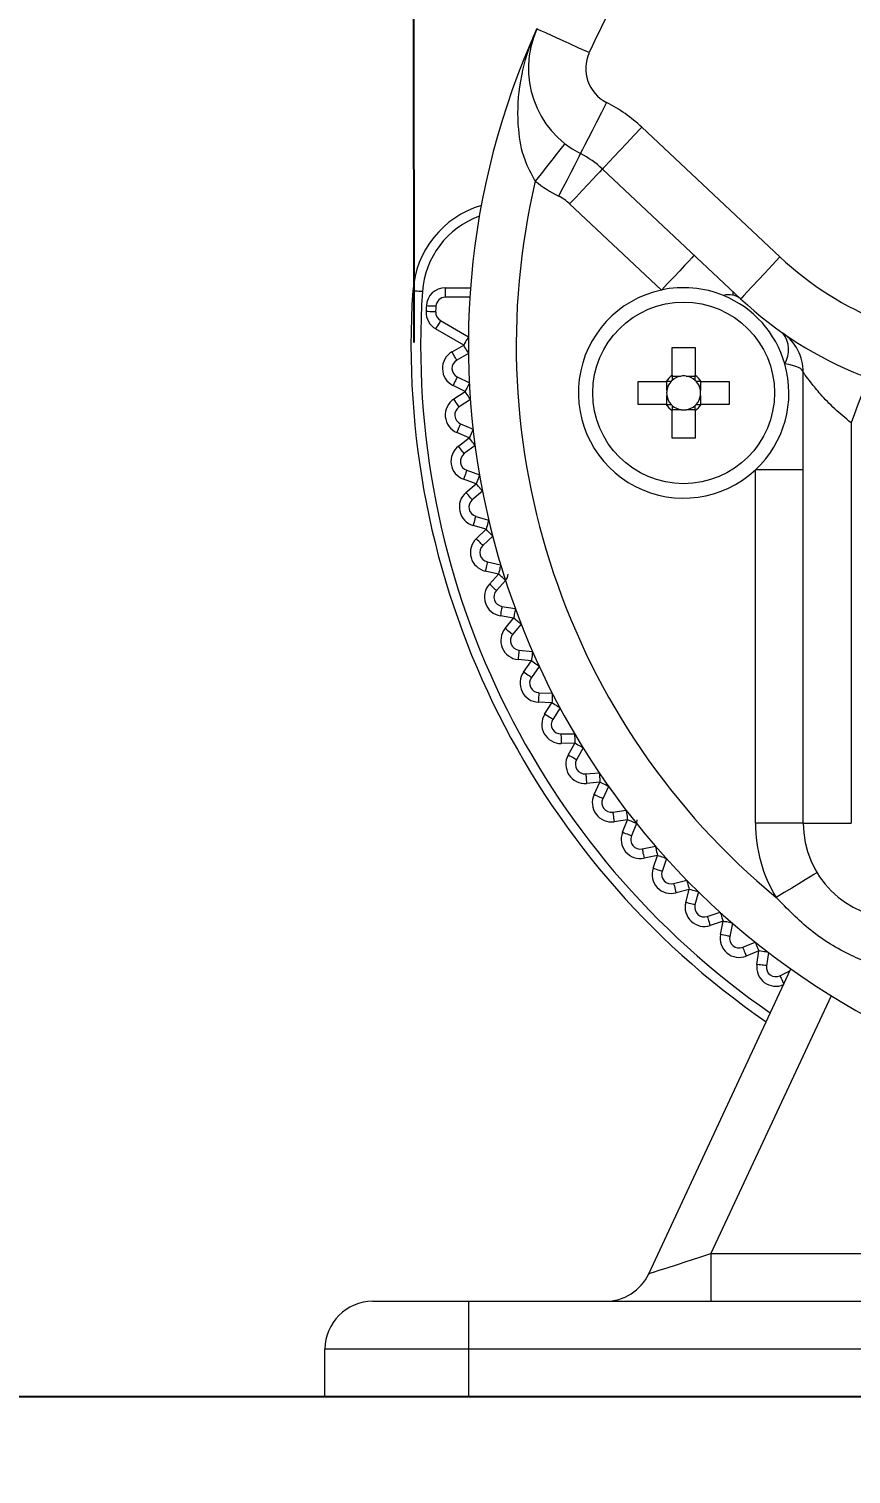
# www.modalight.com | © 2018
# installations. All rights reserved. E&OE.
# Model space of a CAD drawing. Header units: inches. Extents: x -5.1 to 56, y 0.9 to 13.9.
# Drawn here: x -0.472 to 0.195, y 8.065 to 9.237 of the extents above; entities that cross this region are included whole.
import ezdxf

# ---------------------------------------------------------------- set-up
doc = ezdxf.new("R2010")
doc.units = ezdxf.units.IN
doc.header["$MEASUREMENT"] = 0
doc.layers.add('DIMENSIONS', color=6, linetype='Continuous')
doc.styles.get("Standard").update_dxf_attribs({"font": 'Arial.ttf'})
doc.dimstyles.new('Big 1IN', dxfattribs={"dimtxt": 1, "dimasz": 1, "dimexe": 0.18, "dimexo": 0.0625, "dimgap": 0.09, "dimtad": 0, "dimtih": 1, "dimtoh": 1, "dimzin": 0, "dimdsep": 46, "dimlunit": 3, "dimtxsty": 'Standard', "dimcen": 0.5, "dimadec": 0, "dimazin": 0, "dimtfac": 1, "dimtofl": 0, "dimtmove": 0, "dimatfit": 3, "dimfxl": 1, "dimtolj": 1, "dimtzin": 0, "dimarcsym": 0})

# ---------------------------------------------------------------- blocks, each defined once
blk = doc.blocks.new('*D13')
at = {"layer": 'Defpoints', "color": 0, "transparency": 16777216}
for p in [(-0.1629, 12.3502), (-0.159, 8.9205), (1.1713, 8.922)]:
    blk.add_point(p, dxfattribs=at)
at = {"layer": 'DIMENSIONS', "color": 0, "lineweight": -2, "transparency": 16777216}
for p, q in [((-0.159, 8.983), (-0.1631, 12.5302)), ((1.1712, 8.9845), (1.1671, 12.5318)), ((2.1673, 12.3529), (3.1673, 12.3541)), ((-1.1629, 12.3491), (-2.1629, 12.3479))]:
    blk.add_line(p, q, dxfattribs=at)
at = {"layer": 'DIMENSIONS', "color": 0, "transparency": 16777216}
for points in [[(-1.1631, 12.5158), (-1.1627, 12.1824), (-0.1629, 12.3502)], [(2.1671, 12.5196), (2.1675, 12.1863), (1.1673, 12.3518)]]:
    blk.add_solid(points, dxfattribs=at)
at = {"layer": 'DIMENSIONS', "color": 0, "transparency": 16777216, "insert": (0.5574, 13.2206), "char_height": 1, "attachment_point": 5}
blk.add_mtext('\\A1;1.33"', dxfattribs=at)
blk = doc.blocks.new('*D14')
at = {"layer": 'Defpoints', "color": 0, "transparency": 16777216}
for p in [(-3.4112, 9.4594), (0.5058, 9.4594), (0.5058, 8.1273)]:
    blk.add_point(p, dxfattribs=at)
at = {"layer": 'DIMENSIONS', "color": 0, "lineweight": -2, "transparency": 16777216}
for p, q in [((-3.4112, 10.4594), (-3.4112, 11.4594)), ((0.4433, 9.4594), (-3.5912, 9.4594)), ((0.4433, 8.1273), (-3.5912, 8.1273)), ((-3.4112, 7.1273), (-3.4112, 6.1273))]:
    blk.add_line(p, q, dxfattribs=at)
at = {"layer": 'DIMENSIONS', "color": 0, "transparency": 16777216}
for points in [[(-3.5779, 10.4594), (-3.2445, 10.4594), (-3.4112, 9.4594)], [(-3.5779, 7.1273), (-3.2445, 7.1273), (-3.4112, 8.1273)]]:
    blk.add_solid(points, dxfattribs=at)
at = {"layer": 'DIMENSIONS', "color": 0, "transparency": 16777216, "insert": (-3.4112, 8.7934), "char_height": 1, "attachment_point": 5}
blk.add_mtext('\\A1;1.33"', dxfattribs=at)

msp = doc.modelspace()

# ---------------------------------------------------------------- linework, layer by layer
at = {"color": 7, "linetype": 'Continuous', "lineweight": 15}
for p, q in [((0.0256, 9.1577), (0.1377, 9.0524)), ((0.1058, 9.0185), (-0.0063, 9.1238)), ((0.0416, 9.0256), (-0.0329, 9.0955)), ((-0.1336, 9.0197), (-0.1336, 9.0275)), ((-0.1138, 9.0197), (-0.1336, 9.0197)), ((0.0996, 9.0244), (0.0996, 9.0211)), ((-0.1377, 9.0008), (-0.115, 8.9876)), ((-0.1188, 8.9809), (-0.1416, 8.994)), ((-0.1283, 8.9754), (-0.1188, 8.9809)), ((-0.115, 8.9742), (-0.1245, 8.9687)), ((0.0503, 8.979), (0.0689, 8.979)), ((0.0503, 8.9564), (0.0503, 8.979)), ((0.0689, 8.979), (0.0689, 8.9564)), ((-0.1241, 8.9551), (-0.1142, 8.9502)), ((0.0228, 8.9328), (0.0228, 8.9514)), ((0.0228, 8.9514), (0.0454, 8.9514)), ((0.046, 8.9441), (0.046, 8.9514)), ((0.0503, 8.9558), (0.0576, 8.9558)), ((0.0616, 8.9558), (0.0689, 8.9558)), ((0.0733, 8.9514), (0.0733, 8.9441)), ((0.0739, 8.9514), (0.0965, 8.9514)), ((0.0965, 8.9514), (0.0965, 8.9328)), ((0.1566, 8.5929), (0.1566, 8.9589)), ((-0.1177, 8.9432), (-0.1275, 8.9481)), ((-0.1269, 8.9372), (-0.1177, 8.9432)), ((0.046, 8.9328), (0.046, 8.9401)), ((0.0733, 8.9401), (0.0733, 8.9328)), ((-0.1134, 8.9367), (-0.1226, 8.9307)), ((0.0454, 8.9328), (0.0228, 8.9328)), ((0.0576, 8.9285), (0.0503, 8.9285)), ((0.0503, 8.9053), (0.0503, 8.9278)), ((0.0689, 8.9285), (0.0616, 8.9285)), ((0.0689, 8.9278), (0.0689, 8.9053)), ((0.0965, 8.9328), (0.0739, 8.9328)), ((-0.1213, 8.9171), (-0.1112, 8.9128)), ((0.1954, 8.9179), (0.1954, 8.5929)), ((-0.1143, 8.9056), (-0.1244, 8.9099)), ((-0.1231, 8.899), (-0.1143, 8.9056)), ((0.0689, 8.9053), (0.0503, 8.9053)), ((-0.1096, 8.8994), (-0.1184, 8.8928)), ((-0.1163, 8.8793), (-0.106, 8.8756)), ((0.1566, 8.8797), (0.1178, 8.8797)), ((0.1178, 8.5929), (0.1178, 8.8797)), ((-0.1086, 8.8683), (-0.119, 8.872)), ((-0.117, 8.8612), (-0.1086, 8.8683)), ((-0.1036, 8.8624), (-0.1119, 8.8553)), ((-0.1007, 8.8314), (-0.1112, 8.8345)), ((-0.1091, 8.8419), (-0.0985, 8.8389)), ((-0.1086, 8.8238), (-0.1007, 8.8314)), ((-0.0953, 8.8258), (-0.1032, 8.8182)), ((-0.0906, 8.7951), (-0.1013, 8.7975)), ((-0.0996, 8.8051), (-0.0889, 8.8027)), ((-0.098, 8.787), (-0.0906, 8.7951)), ((-0.0849, 8.7898), (-0.0923, 8.7818)), ((-0.0783, 8.7594), (-0.0891, 8.7612)), ((-0.0878, 8.7688), (-0.077, 8.7671)), ((-0.0852, 8.7509), (-0.0783, 8.7594)), ((-0.0722, 8.7545), (-0.0792, 8.746)), ((-0.0638, 8.7246), (-0.0747, 8.7257)), ((-0.074, 8.7334), (-0.063, 8.7323)), ((-0.0702, 8.7156), (-0.0638, 8.7246)), ((-0.0575, 8.72), (-0.0639, 8.7111)), ((-0.0473, 8.6906), (-0.0583, 8.6911)), ((-0.0579, 8.6988), (-0.047, 8.6984)), ((-0.0532, 8.6813), (-0.0473, 8.6906)), ((-0.0407, 8.6865), (-0.0466, 8.6772)), ((-0.0399, 8.6653), (-0.0289, 8.6655)), ((-0.0288, 8.6578), (-0.0397, 8.6575)), ((-0.0341, 8.6481), (-0.0288, 8.6578)), ((-0.022, 8.654), (-0.0273, 8.6444)), ((-0.0198, 8.6329), (-0.0089, 8.6338)), ((-0.0083, 8.6261), (-0.0192, 8.6252)), ((-0.013, 8.6162), (-0.0083, 8.6261)), ((-0.0013, 8.6227), (-0.006, 8.6128)), ((0.0021, 8.6018), (0.013, 8.6034)), ((0.0141, 8.5957), (0.0032, 8.5941)), ((0.01, 8.5855), (0.0141, 8.5957)), ((0.0213, 8.5928), (0.0172, 8.5826)), ((0.1566, 8.5929), (0.1178, 8.5929)), ((0.1566, 8.5929), (0.1954, 8.5929)), ((0.0259, 8.5721), (0.0367, 8.5743)), ((0.0383, 8.5667), (0.0275, 8.5645)), ((0.0348, 8.5563), (0.0383, 8.5667)), ((0.0456, 8.5642), (0.0421, 8.5538)), ((0.0515, 8.5439), (0.0621, 8.5467)), ((0.0641, 8.5392), (0.0535, 8.5364)), ((0.0613, 8.5286), (0.0641, 8.5392)), ((0.0716, 8.5372), (0.0688, 8.5266)), ((0.0787, 8.5172), (0.0891, 8.5207)), ((0.0916, 8.5134), (0.0812, 8.5099)), ((0.0894, 8.5026), (0.0916, 8.5134)), ((0.0992, 8.5118), (0.097, 8.501)), ((0.1075, 8.4923), (0.1177, 8.4964)), ((0.1206, 8.4892), (0.1104, 8.4851)), ((0.119, 8.4783), (0.1206, 8.4892)), ((0.1283, 8.4881), (0.1267, 8.4772)), ((0.0313, 8.2273), (0.1466, 8.4746)), ((0.1377, 8.4691), (0.1458, 8.473)), ((0.0817, 8.2437), (0.9299, 8.2437)), ((0.0817, 8.2437), (0.0817, 8.2049)), ((-0.1926, 8.2049), (-0.115, 8.2049)), ((-0.115, 8.2049), (1.1266, 8.2049)), ((-0.115, 8.2049), (-0.115, 8.1661)), ((-0.2314, 8.1273), (-0.2314, 8.1661)), ((-0.115, 8.1661), (-0.2314, 8.1661)), ((1.1266, 8.1661), (-0.115, 8.1661)), ((-0.115, 8.1661), (-0.115, 8.1273)), ((-0.115, 8.1273), (-0.2314, 8.1273)), ((-0.115, 8.1273), (1.1266, 8.1273))]:
    msp.add_line(p, q, dxfattribs=at)
at = {"color": 8, "linetype": 'Continuous', "lineweight": 15}
for p, q in [((-0.1336, 9.0275), (-0.1132, 9.0275)), ((0.1793, 8.4529), (0.0817, 8.2437))]:
    msp.add_line(p, q, dxfattribs=at)
at = {"color": 7, "linetype": 'Continuous', "lineweight": 15, "flags": 128}
for points in [[(-0.0171, 9.2183), (-0.0253, 9.222), (-0.0333, 9.2256), (-0.0406, 9.2289), (-0.047, 9.2319), (-0.0523, 9.2343), (-0.0562, 9.236), (-0.0586, 9.2371), (-0.0595, 9.2375)], [(-0.0029, 9.1778), (-0.0071, 9.1697), (-0.011, 9.1619), (-0.0147, 9.1548), (-0.0179, 9.1485), (-0.0205, 9.1433), (-0.0225, 9.1395), (-0.0237, 9.1371), (-0.0241, 9.1363)], [(0.0256, 9.1577), (0.0193, 9.1511), (0.0134, 9.1448), (0.0078, 9.1389), (0.003, 9.1337), (-0.0009, 9.1295), (-0.0039, 9.1264), (-0.0057, 9.1245), (-0.0063, 9.1238)], [(-0.0368, 9.1444), (-0.0372, 9.1438), (-0.0386, 9.1421), (-0.0408, 9.1393), (-0.0438, 9.1355), (-0.0474, 9.1309), (-0.0516, 9.1256), (-0.0561, 9.1199), (-0.0608, 9.1139)], [(-0.0241, 9.1363), (-0.0245, 9.1357), (-0.0255, 9.1337), (-0.0271, 9.1305), (-0.0293, 9.1262), (-0.032, 9.121), (-0.035, 9.115), (-0.0383, 9.1085), (-0.0418, 9.1018)], [(-0.0063, 9.1238), (-0.0068, 9.1233), (-0.0083, 9.1216), (-0.0108, 9.119), (-0.0141, 9.1155), (-0.0181, 9.1112), (-0.0227, 9.1063), (-0.0277, 9.101), (-0.0329, 9.0955)], [(0.0682, 9.0538), (0.0677, 9.0533), (0.0662, 9.0517), (0.0637, 9.0491), (0.0604, 9.0456), (0.0564, 9.0413), (0.0518, 9.0364), (0.0468, 9.0311), (0.0416, 9.0256)], [(0.1377, 9.0524), (0.1315, 9.0458), (0.1255, 9.0394), (0.12, 9.0336), (0.1152, 9.0284), (0.1112, 9.0242), (0.1083, 9.0211), (0.1065, 9.0191), (0.1058, 9.0185)], [(-0.1523, 9.0243), (-0.1538, 9.0244), (-0.1553, 9.0245), (-0.1566, 9.0246), (-0.1578, 9.0247), (-0.1588, 9.0247), (-0.1595, 9.0248), (-0.1599, 9.0248), (-0.1601, 9.0248)], [(-0.1416, 9.0078), (-0.1417, 9.0078), (-0.1422, 9.0078), (-0.1429, 9.0079), (-0.1438, 9.0079), (-0.145, 9.008), (-0.1464, 9.008), (-0.1478, 9.0081), (-0.1493, 9.0081)], [(-0.1414, 9.0123), (-0.1415, 9.0123), (-0.142, 9.0124), (-0.1427, 9.0124), (-0.1436, 9.0125), (-0.1448, 9.0125), (-0.1461, 9.0126), (-0.1476, 9.0126), (-0.1491, 9.0127)], [(-0.1377, 9.0008), (-0.1378, 9.0006), (-0.138, 9.0003), (-0.1383, 8.9996), (-0.1388, 8.9988), (-0.1394, 8.9978), (-0.1401, 8.9966), (-0.1408, 8.9954), (-0.1416, 8.994)], [(-0.115, 8.9876), (-0.115, 8.9875), (-0.1153, 8.9871), (-0.1156, 8.9865), (-0.1161, 8.9857), (-0.1167, 8.9847), (-0.1174, 8.9835), (-0.1181, 8.9822), (-0.1188, 8.9809)], [(-0.1245, 8.9687), (-0.1245, 8.9688), (-0.1248, 8.9692), (-0.1251, 8.9698), (-0.1256, 8.9707), (-0.1262, 8.9717), (-0.1269, 8.9729), (-0.1276, 8.9741), (-0.1283, 8.9754)], [(-0.115, 8.9742), (-0.115, 8.9743), (-0.1153, 8.9747), (-0.1156, 8.9753), (-0.1161, 8.9762), (-0.1167, 8.9772), (-0.1174, 8.9784), (-0.1181, 8.9796), (-0.1188, 8.9809)], [(0.1566, 8.9589), (0.1564, 8.9598), (0.1556, 8.9608), (0.1544, 8.9618), (0.1527, 8.9627), (0.1505, 8.9635), (0.148, 8.9643), (0.145, 8.9651), (0.1417, 8.9657)], [(-0.1241, 8.9551), (-0.1241, 8.9549), (-0.1243, 8.9545), (-0.1246, 8.9539), (-0.1251, 8.953), (-0.1256, 8.952), (-0.1262, 8.9508), (-0.1268, 8.9495), (-0.1275, 8.9481)], [(-0.1142, 8.9502), (-0.1143, 8.95), (-0.1145, 8.9496), (-0.1148, 8.949), (-0.1153, 8.9481), (-0.1158, 8.9471), (-0.1164, 8.9459), (-0.117, 8.9446), (-0.1177, 8.9432)], [(0.2091, 8.9542), (0.2088, 8.9535), (0.208, 8.9515), (0.2068, 8.9481), (0.2051, 8.9436), (0.203, 8.9381), (0.2007, 8.9318), (0.1981, 8.925), (0.1954, 8.9179)], [(-0.1226, 8.9307), (-0.1227, 8.9308), (-0.1229, 8.9312), (-0.1233, 8.9318), (-0.1238, 8.9326), (-0.1245, 8.9336), (-0.1252, 8.9347), (-0.126, 8.9359), (-0.1269, 8.9372)], [(-0.1134, 8.9367), (-0.1135, 8.9369), (-0.1138, 8.9372), (-0.1141, 8.9378), (-0.1147, 8.9386), (-0.1153, 8.9396), (-0.1161, 8.9407), (-0.1169, 8.9419), (-0.1177, 8.9432)], [(-0.1213, 8.9171), (-0.1214, 8.9169), (-0.1216, 8.9165), (-0.1219, 8.9159), (-0.1222, 8.915), (-0.1227, 8.9139), (-0.1232, 8.9127), (-0.1238, 8.9113), (-0.1244, 8.9099)], [(-0.1112, 8.9128), (-0.1113, 8.9126), (-0.1115, 8.9122), (-0.1118, 8.9116), (-0.1121, 8.9107), (-0.1126, 8.9096), (-0.1131, 8.9084), (-0.1137, 8.907), (-0.1143, 8.9056)], [(-0.1096, 8.8994), (-0.1097, 8.8995), (-0.11, 8.8999), (-0.1104, 8.9005), (-0.111, 8.9012), (-0.1117, 8.9022), (-0.1125, 8.9033), (-0.1134, 8.9044), (-0.1143, 8.9056)], [(-0.1184, 8.8928), (-0.1185, 8.893), (-0.1188, 8.8933), (-0.1192, 8.8939), (-0.1198, 8.8946), (-0.1205, 8.8956), (-0.1213, 8.8967), (-0.1222, 8.8978), (-0.1231, 8.899)], [(-0.1163, 8.8793), (-0.1164, 8.8792), (-0.1165, 8.8788), (-0.1168, 8.8781), (-0.1171, 8.8772), (-0.1175, 8.8761), (-0.118, 8.8748), (-0.1184, 8.8734), (-0.119, 8.872)], [(-0.106, 8.8756), (-0.1061, 8.8755), (-0.1062, 8.8751), (-0.1064, 8.8744), (-0.1068, 8.8735), (-0.1072, 8.8724), (-0.1076, 8.8711), (-0.1081, 8.8698), (-0.1086, 8.8683)], [(-0.1036, 8.8624), (-0.1037, 8.8625), (-0.104, 8.8629), (-0.1044, 8.8634), (-0.1051, 8.8641), (-0.1058, 8.865), (-0.1067, 8.8661), (-0.1076, 8.8672), (-0.1086, 8.8683)], [(-0.1119, 8.8553), (-0.112, 8.8554), (-0.1123, 8.8558), (-0.1128, 8.8563), (-0.1134, 8.857), (-0.1142, 8.8579), (-0.115, 8.859), (-0.116, 8.8601), (-0.117, 8.8612)], [(-0.1091, 8.8419), (-0.1091, 8.8418), (-0.1092, 8.8414), (-0.1094, 8.8407), (-0.1097, 8.8398), (-0.11, 8.8386), (-0.1104, 8.8373), (-0.1108, 8.8359), (-0.1112, 8.8345)], [(-0.0985, 8.8389), (-0.0986, 8.8387), (-0.0987, 8.8383), (-0.0989, 8.8376), (-0.0992, 8.8367), (-0.0995, 8.8356), (-0.0999, 8.8343), (-0.1003, 8.8329), (-0.1007, 8.8314)], [(-0.0953, 8.8258), (-0.0954, 8.8259), (-0.0957, 8.8263), (-0.0962, 8.8268), (-0.0969, 8.8275), (-0.0977, 8.8283), (-0.0986, 8.8293), (-0.0996, 8.8303), (-0.1007, 8.8314)], [(-0.1032, 8.8182), (-0.1033, 8.8183), (-0.1036, 8.8187), (-0.1041, 8.8192), (-0.1048, 8.8199), (-0.1056, 8.8207), (-0.1066, 8.8217), (-0.1076, 8.8227), (-0.1086, 8.8238)], [(-0.0996, 8.8051), (-0.0996, 8.8049), (-0.0997, 8.8045), (-0.0998, 8.8038), (-0.1001, 8.8028), (-0.1003, 8.8017), (-0.1006, 8.8004), (-0.1009, 8.799), (-0.1013, 8.7975)], [(-0.0889, 8.8027), (-0.0889, 8.8025), (-0.089, 8.8021), (-0.0891, 8.8014), (-0.0894, 8.8004), (-0.0896, 8.7993), (-0.0899, 8.798), (-0.0902, 8.7966), (-0.0906, 8.7951)], [(-0.0923, 8.7818), (-0.0924, 8.7819), (-0.0927, 8.7822), (-0.0933, 8.7826), (-0.094, 8.7833), (-0.0948, 8.7841), (-0.0958, 8.785), (-0.0969, 8.786), (-0.098, 8.787)], [(-0.0849, 8.7898), (-0.085, 8.7899), (-0.0853, 8.7902), (-0.0858, 8.7907), (-0.0865, 8.7914), (-0.0874, 8.7922), (-0.0884, 8.7931), (-0.0894, 8.7941), (-0.0906, 8.7951)], [(-0.0878, 8.7688), (-0.0879, 8.7687), (-0.0879, 8.7683), (-0.088, 8.7675), (-0.0882, 8.7666), (-0.0884, 8.7654), (-0.0886, 8.7641), (-0.0888, 8.7627), (-0.0891, 8.7612)], [(-0.077, 8.7671), (-0.077, 8.7669), (-0.0771, 8.7665), (-0.0772, 8.7658), (-0.0774, 8.7648), (-0.0776, 8.7637), (-0.0778, 8.7623), (-0.078, 8.7609), (-0.0783, 8.7594)], [(-0.0792, 8.746), (-0.0793, 8.7461), (-0.0796, 8.7464), (-0.0802, 8.7468), (-0.0809, 8.7474), (-0.0819, 8.7482), (-0.0829, 8.749), (-0.084, 8.75), (-0.0852, 8.7509)], [(-0.0722, 8.7545), (-0.0724, 8.7546), (-0.0727, 8.7549), (-0.0733, 8.7553), (-0.074, 8.7559), (-0.0749, 8.7567), (-0.076, 8.7575), (-0.0771, 8.7585), (-0.0783, 8.7594)], [(-0.074, 8.7334), (-0.074, 8.7332), (-0.074, 8.7328), (-0.0741, 8.7321), (-0.0742, 8.7311), (-0.0743, 8.7299), (-0.0744, 8.7286), (-0.0746, 8.7272), (-0.0747, 8.7257)], [(-0.063, 8.7323), (-0.063, 8.7321), (-0.0631, 8.7317), (-0.0632, 8.731), (-0.0633, 8.73), (-0.0634, 8.7288), (-0.0635, 8.7275), (-0.0637, 8.7261), (-0.0638, 8.7246)], [(-0.0639, 8.7111), (-0.0641, 8.7112), (-0.0644, 8.7115), (-0.065, 8.7119), (-0.0658, 8.7124), (-0.0667, 8.7131), (-0.0678, 8.7139), (-0.069, 8.7148), (-0.0702, 8.7156)], [(-0.0575, 8.72), (-0.0576, 8.7201), (-0.058, 8.7204), (-0.0586, 8.7208), (-0.0594, 8.7213), (-0.0603, 8.722), (-0.0614, 8.7228), (-0.0626, 8.7237), (-0.0638, 8.7246)], [(-0.0579, 8.6988), (-0.058, 8.6987), (-0.058, 8.6982), (-0.058, 8.6975), (-0.058, 8.6965), (-0.0581, 8.6954), (-0.0581, 8.694), (-0.0582, 8.6926), (-0.0583, 8.6911)], [(-0.047, 8.6984), (-0.047, 8.6982), (-0.047, 8.6978), (-0.047, 8.6971), (-0.0471, 8.6961), (-0.0471, 8.6949), (-0.0472, 8.6936), (-0.0472, 8.6921), (-0.0473, 8.6906)], [(-0.0407, 8.6865), (-0.0409, 8.6866), (-0.0412, 8.6868), (-0.0418, 8.6872), (-0.0427, 8.6877), (-0.0436, 8.6883), (-0.0448, 8.689), (-0.046, 8.6898), (-0.0473, 8.6906)], [(-0.0466, 8.6772), (-0.0467, 8.6773), (-0.0471, 8.6775), (-0.0477, 8.6779), (-0.0485, 8.6784), (-0.0495, 8.679), (-0.0506, 8.6798), (-0.0519, 8.6805), (-0.0532, 8.6813)], [(-0.0399, 8.6653), (-0.0399, 8.6651), (-0.0399, 8.6647), (-0.0399, 8.664), (-0.0398, 8.663), (-0.0398, 8.6618), (-0.0398, 8.6605), (-0.0398, 8.6591), (-0.0397, 8.6575)], [(-0.0289, 8.6655), (-0.0289, 8.6654), (-0.0289, 8.6649), (-0.0289, 8.6642), (-0.0289, 8.6632), (-0.0288, 8.6621), (-0.0288, 8.6607), (-0.0288, 8.6593), (-0.0288, 8.6578)], [(-0.022, 8.654), (-0.0221, 8.6541), (-0.0225, 8.6543), (-0.0231, 8.6546), (-0.0239, 8.6551), (-0.025, 8.6557), (-0.0262, 8.6563), (-0.0274, 8.657), (-0.0288, 8.6578)], [(-0.0273, 8.6444), (-0.0274, 8.6445), (-0.0278, 8.6447), (-0.0284, 8.645), (-0.0292, 8.6455), (-0.0303, 8.6461), (-0.0314, 8.6467), (-0.0327, 8.6474), (-0.0341, 8.6481)], [(-0.0198, 8.6329), (-0.0198, 8.6328), (-0.0198, 8.6323), (-0.0197, 8.6316), (-0.0196, 8.6307), (-0.0196, 8.6295), (-0.0194, 8.6281), (-0.0193, 8.6267), (-0.0192, 8.6252)], [(-0.0089, 8.6338), (-0.0089, 8.6337), (-0.0088, 8.6332), (-0.0088, 8.6325), (-0.0087, 8.6315), (-0.0086, 8.6304), (-0.0085, 8.629), (-0.0084, 8.6276), (-0.0083, 8.6261)], [(-0.0013, 8.6227), (-0.0014, 8.6228), (-0.0018, 8.623), (-0.0024, 8.6233), (-0.0033, 8.6237), (-0.0044, 8.6242), (-0.0056, 8.6248), (-0.0069, 8.6254), (-0.0083, 8.6261)], [(-0.006, 8.6128), (-0.0061, 8.6129), (-0.0065, 8.6131), (-0.0071, 8.6134), (-0.008, 8.6138), (-0.0091, 8.6143), (-0.0103, 8.6149), (-0.0116, 8.6155), (-0.013, 8.6162)], [(0.0021, 8.6018), (0.0022, 8.6017), (0.0022, 8.6012), (0.0023, 8.6005), (0.0025, 8.5996), (0.0026, 8.5984), (0.0028, 8.5971), (0.003, 8.5956), (0.0032, 8.5941)], [(0.013, 8.6034), (0.013, 8.6032), (0.0131, 8.6028), (0.0132, 8.6021), (0.0133, 8.6011), (0.0135, 8.5999), (0.0137, 8.5986), (0.0139, 8.5972), (0.0141, 8.5957)], [(0.0172, 8.5826), (0.0171, 8.5827), (0.0166, 8.5828), (0.016, 8.5831), (0.0151, 8.5834), (0.014, 8.5839), (0.0128, 8.5844), (0.0114, 8.5849), (0.01, 8.5855)], [(0.0213, 8.5928), (0.0212, 8.5928), (0.0207, 8.593), (0.0201, 8.5933), (0.0192, 8.5936), (0.0181, 8.5941), (0.0169, 8.5946), (0.0155, 8.5951), (0.0141, 8.5957)], [(0.0213, 8.5928), (0.0218, 8.5947), (0.0219, 8.5957)], [(0.0367, 8.5743), (0.0367, 8.5741), (0.0368, 8.5737), (0.037, 8.573), (0.0372, 8.5721), (0.0374, 8.5709), (0.0377, 8.5696), (0.038, 8.5682), (0.0383, 8.5667)], [(0.0259, 8.5721), (0.026, 8.572), (0.0261, 8.5715), (0.0262, 8.5708), (0.0264, 8.5699), (0.0266, 8.5687), (0.0269, 8.5674), (0.0272, 8.566), (0.0275, 8.5645)], [(0.0456, 8.5642), (0.0455, 8.5643), (0.0451, 8.5644), (0.0444, 8.5646), (0.0435, 8.565), (0.0423, 8.5653), (0.0411, 8.5658), (0.0397, 8.5662), (0.0383, 8.5667)], [(0.0421, 8.5538), (0.042, 8.5539), (0.0416, 8.554), (0.0409, 8.5542), (0.04, 8.5545), (0.0389, 8.5549), (0.0376, 8.5553), (0.0362, 8.5558), (0.0348, 8.5563)], [(0.1678, 8.5527), (0.1672, 8.5524), (0.1653, 8.5512), (0.1623, 8.5494), (0.1581, 8.5469), (0.1531, 8.5438), (0.1474, 8.5403), (0.1411, 8.5366), (0.1347, 8.5327)], [(0.0515, 8.5439), (0.0515, 8.5437), (0.0517, 8.5433), (0.0518, 8.5426), (0.0521, 8.5417), (0.0524, 8.5405), (0.0527, 8.5392), (0.0531, 8.5378), (0.0535, 8.5364)], [(0.0621, 8.5467), (0.0621, 8.5466), (0.0623, 8.5461), (0.0624, 8.5454), (0.0627, 8.5445), (0.063, 8.5434), (0.0633, 8.5421), (0.0637, 8.5407), (0.0641, 8.5392)], [(0.0716, 8.5372), (0.0715, 8.5372), (0.071, 8.5374), (0.0703, 8.5375), (0.0694, 8.5378), (0.0683, 8.5381), (0.067, 8.5384), (0.0656, 8.5388), (0.0641, 8.5392)], [(0.0688, 8.5266), (0.0686, 8.5266), (0.0682, 8.5268), (0.0675, 8.5269), (0.0666, 8.5272), (0.0654, 8.5275), (0.0641, 8.5278), (0.0627, 8.5282), (0.0613, 8.5286)], [(0.0787, 8.5172), (0.0788, 8.5171), (0.0789, 8.5167), (0.0791, 8.516), (0.0794, 8.5151), (0.0798, 8.514), (0.0802, 8.5127), (0.0807, 8.5113), (0.0812, 8.5099)], [(0.0891, 8.5207), (0.0892, 8.5206), (0.0893, 8.5202), (0.0895, 8.5195), (0.0899, 8.5186), (0.0902, 8.5174), (0.0907, 8.5162), (0.0911, 8.5148), (0.0916, 8.5134)], [(0.0992, 8.5118), (0.0991, 8.5118), (0.0986, 8.5119), (0.0979, 8.5121), (0.097, 8.5123), (0.0958, 8.5125), (0.0945, 8.5128), (0.0931, 8.513), (0.0916, 8.5134)], [(0.097, 8.501), (0.0969, 8.5011), (0.0964, 8.5012), (0.0957, 8.5013), (0.0948, 8.5015), (0.0936, 8.5017), (0.0923, 8.502), (0.0909, 8.5023), (0.0894, 8.5026)], [(0.1075, 8.4923), (0.1076, 8.4922), (0.1077, 8.4917), (0.108, 8.4911), (0.1083, 8.4902), (0.1088, 8.4891), (0.1093, 8.4879), (0.1098, 8.4865), (0.1104, 8.4851)], [(0.1177, 8.4964), (0.1177, 8.4963), (0.1179, 8.4958), (0.1182, 8.4952), (0.1185, 8.4943), (0.119, 8.4932), (0.1195, 8.4919), (0.12, 8.4906), (0.1206, 8.4892)], [(0.1283, 8.4881), (0.1281, 8.4881), (0.1277, 8.4882), (0.127, 8.4883), (0.126, 8.4884), (0.1248, 8.4886), (0.1235, 8.4888), (0.1221, 8.489), (0.1206, 8.4892)], [(0.1267, 8.4772), (0.1266, 8.4773), (0.1261, 8.4773), (0.1254, 8.4774), (0.1245, 8.4776), (0.1233, 8.4777), (0.122, 8.4779), (0.1205, 8.4781), (0.119, 8.4783)], [(0.0313, 8.2273), (0.0322, 8.2277), (0.0351, 8.2286), (0.0398, 8.2301), (0.0461, 8.2321), (0.0537, 8.2346), (0.0624, 8.2375), (0.0719, 8.2405), (0.0817, 8.2437)]]:
    msp.add_lwpolyline(points, dxfattribs=at)
at = {"color": 8, "linetype": 'Continuous', "lineweight": 15, "flags": 128}
msp.add_lwpolyline([(0.1377, 8.4691), (0.1378, 8.469), (0.138, 8.4686), (0.1383, 8.468), (0.1387, 8.4671), (0.1392, 8.466), (0.1398, 8.4648), (0.1404, 8.4635), (0.1409, 8.4624)], dxfattribs=at)
at = {"color": 7, "linetype": 'Continuous', "lineweight": 15}
msp.add_circle((0.0596, 8.9421), 0.0737, dxfattribs=at)
for centre, radius, start, end in [((0.5058, 8.9809), 0.5742, 145.2531, 155.5877), ((0.5058, 8.9809), 0.6208, 155.5877, 24.4123), ((0.0112, 9.2054), 0.0776, 155.5877, 242.9279), ((0.0112, 9.2054), 0.031, 155.5877, 242.9279), ((-0.0594, 9.0672), 0.1242, 46.8026, 62.9279), ((-0.0594, 9.0672), 0.0776, 46.8026, 62.9279), ((0.5058, 8.9809), 0.582, 166.7886, 230.3747), ((0.0112, 9.2054), 0.1164, 231.8136, 242.9279), ((-0.0594, 9.0672), 0.0388, 46.8026, 62.9279), ((-0.0826, 9.0197), 0.0776, 106.3935, 176.2278), ((0.3183, 9.2448), 0.2638, 226.8026, 270), ((0.5058, 8.9809), 0.6674, 176.2278, 235.3728), ((-0.1336, 9.012), 0.0155, 90, 177.2209), ((-0.1336, 9.012), 0.00776, 90, 177.2209), ((0.0596, 8.9421), 0.0854, 102.179, 312.9859), ((0.0596, 8.9421), 0.0854, 67.762, 102.179), ((0.0963, 9.0065), 0.0153, 51.6744, 106.7344), ((0.0596, 8.9421), 0.0854, 16.0366, 67.762), ((0.5058, 8.9809), 0.6557, 177.2209, 177.622), ((-0.1338, 9.0075), 0.0155, 177.622, 240), ((0.5058, 8.9809), 0.648, 177.2209, 177.622), ((-0.1338, 9.0075), 0.00776, 177.622, 240), ((0.3183, 9.2448), 0.3104, 226.8026, 270), ((0.1178, 8.9589), 0.0388, 0, 54.9609), ((0.1229, 8.977), 0.0219, 328.8274, 38.3461), ((-0.1206, 8.962), 0.0155, 120, 243.4615), ((-0.1206, 8.962), 0.00776, 120, 243.4615), ((0.0596, 8.9421), 0.0854, 312.9859, 16.0366), ((0.0596, 8.9421), 0.017, 123.1056, 146.8944), ((0.0596, 8.9421), 0.0138, 137.5377, 171.6174), ((0.0596, 8.9421), 0.0138, 132.4623, 137.5377), ((0.0596, 8.9421), 0.0138, 98.3826, 132.4623), ((0.0596, 8.9421), 0.0138, 81.6174, 98.3826), ((0.0596, 8.9421), 0.0138, 47.5377, 81.6174), ((0.0596, 8.9421), 0.017, 33.1056, 56.8944), ((0.0596, 8.9421), 0.0138, 42.4623, 47.5377), ((0.0596, 8.9421), 0.0138, 8.3826, 42.4623), ((-0.1183, 8.9242), 0.0155, 123.4615, 246.9231), ((0.0596, 8.9421), 0.0138, 171.6174, 188.3826), ((0.0596, 8.9421), 0.0138, 188.3826, 222.4623), ((0.0596, 8.9421), 0.0138, 317.5377, 351.6174), ((0.0596, 8.9421), 0.0138, 351.6174, 8.3826), ((-0.1183, 8.9242), 0.00776, 123.4615, 246.9231), ((0.0596, 8.9421), 0.017, 213.1056, 236.8944), ((0.0596, 8.9421), 0.0138, 222.4623, 227.5377), ((0.0596, 8.9421), 0.0138, 227.5377, 261.6174), ((0.0596, 8.9421), 0.0138, 261.6174, 278.3826), ((0.0596, 8.9421), 0.0138, 278.3826, 312.4623), ((0.0596, 8.9421), 0.0138, 312.4623, 317.5377), ((0.0596, 8.9421), 0.017, 303.1056, 326.8944), ((-0.1137, 8.8866), 0.0155, 126.9231, 250.3846), ((-0.1137, 8.8866), 0.00776, 126.9231, 250.3846), ((-0.1069, 8.8494), 0.0155, 130.3846, 253.8462), ((-0.1069, 8.8494), 0.00776, 130.3846, 253.8462), ((-0.0979, 8.8126), 0.0155, 133.8462, 257.3077), ((-0.0979, 8.8126), 0.00776, 133.8462, 257.3077), ((-0.0866, 8.7765), 0.0155, 137.3077, 260.7692), ((-0.0906, 8.7951), 0.00776, 317.3077, 0), ((-0.0866, 8.7765), 0.00776, 137.3077, 260.7692), ((-0.0732, 8.7411), 0.0155, 140.7692, 264.2308), ((-0.0732, 8.7411), 0.00776, 140.7692, 264.2308), ((-0.0576, 8.7066), 0.0155, 144.2308, 267.6923), ((-0.0576, 8.7066), 0.00776, 144.2308, 267.6923), ((-0.04, 8.6731), 0.0155, 147.6923, 271.1538), ((-0.04, 8.6731), 0.00776, 147.6923, 271.1538), ((-0.0205, 8.6407), 0.0155, 151.1538, 274.6154), ((-0.0205, 8.6407), 0.00776, 151.1538, 274.6154), ((0.001, 8.6095), 0.0155, 154.6154, 278.0769), ((0.001, 8.6095), 0.00776, 154.6154, 278.0769), ((0.0244, 8.5797), 0.0155, 158.0769, 281.5385), ((0.2342, 8.5929), 0.1164, 180, 211.1866), ((0.2342, 8.5929), 0.0776, 180, 270), ((0.0244, 8.5797), 0.00776, 158.0769, 281.5385), ((0.0495, 8.5514), 0.0155, 161.5385, 285), ((0.0495, 8.5514), 0.00776, 161.5385, 285), ((0.0763, 8.5246), 0.0155, 165, 288.4615), ((0.0763, 8.5246), 0.00776, 165, 288.4615), ((0.1046, 8.4995), 0.0155, 168.4615, 291.9231), ((0.1046, 8.4995), 0.00776, 168.4615, 291.9231), ((0.1344, 8.4761), 0.00776, 171.9231, 295.3846), ((-0.0039, 8.2437), 0.0388, 270, 335), ((-0.1926, 8.1661), 0.0388, 90, 180)]:
    msp.add_arc(centre, radius, start, end, dxfattribs=at)
at = {"color": 8, "linetype": 'Continuous', "lineweight": 15}
for centre, radius, start, end in [((-0.0826, 9.0197), 0.0698, 109.6142, 176.2278), ((0.5058, 8.9809), 0.6596, 176.2278, 235.2584), ((0.1344, 8.4761), 0.0155, 171.9231, 293.8654)]:
    msp.add_arc(centre, radius, start, end, dxfattribs=at)
at = {"color": 7, "linetype": 'Continuous', "lineweight": 15}
for centre, major_axis, start_param, end_param in [((0.0596, 8.9438), (0, 0.0121), -0.16839, 0.16839), ((0.0579, 8.9421), (0.0121, 0), 2.973202, 3.309983), ((0.0613, 8.9421), (-0.0121, 0), 2.973202, 3.309983), ((0.0596, 8.9404), (0, 0.0121), 2.973202, 3.309983)]:
    msp.add_ellipse(centre, major_axis=major_axis, ratio=0.990116, start_param=start_param, end_param=end_param, dxfattribs=at)
for points, knots in [([(-0.0608, 9.1139), (-0.0638, 9.1196), (-0.071, 9.1329), (-0.0755, 9.1594), (-0.0745, 9.1914), (-0.0675, 9.2183), (-0.0613, 9.2334), (-0.0595, 9.2374), (-0.0595, 9.2375)], [0, 0, 0, 0, 0.142779, 0.336749, 0.609298, 0.895124, 0.99671, 1, 1, 1, 1]), ([(0.0495, 8.9514), (0.0492, 8.9514), (0.0479, 8.9514), (0.0465, 8.9514), (0.0455, 8.9514), (0.0454, 8.9514)], [0, 0, 0, 0, 0.2084, 0.873927, 1, 1, 1, 1]), ([(0.0503, 8.9564), (0.0503, 8.9562), (0.0503, 8.9552), (0.0503, 8.9539), (0.0503, 8.9526), (0.0503, 8.9523)], [0, 0, 0, 0, 0.126073, 0.7916, 1, 1, 1, 1]), ([(0.0689, 8.9523), (0.0689, 8.9526), (0.0689, 8.9539), (0.0689, 8.9552), (0.0689, 8.9562), (0.0689, 8.9564)], [0, 0, 0, 0, 0.2084, 0.873927, 1, 1, 1, 1]), ([(0.0739, 8.9514), (0.0738, 8.9514), (0.0727, 8.9514), (0.0714, 8.9514), (0.0701, 8.9514), (0.0698, 8.9514)], [0, 0, 0, 0, 0.126073, 0.7916, 1, 1, 1, 1]), ([(0.1954, 8.9179), (0.1909, 8.9216), (0.1818, 8.929), (0.171, 8.9405), (0.163, 8.9502), (0.1592, 8.9553), (0.1571, 8.9582), (0.1569, 8.9585), (0.1566, 8.9589)], [0, 0, 0, 0, 0.233817, 0.473264, 0.672558, 0.842502, 0.871888, 1, 1, 1, 1]), ([(0.0454, 8.9328), (0.0455, 8.9328), (0.0465, 8.9328), (0.0479, 8.9328), (0.0492, 8.9328), (0.0495, 8.9328)], [0, 0, 0, 0, 0.126073, 0.7916, 1, 1, 1, 1]), ([(0.0503, 8.9319), (0.0503, 8.9316), (0.0503, 8.9304), (0.0503, 8.929), (0.0503, 8.928), (0.0503, 8.9278)], [0, 0, 0, 0, 0.2084, 0.873927, 1, 1, 1, 1]), ([(0.0689, 8.9278), (0.0689, 8.928), (0.0689, 8.929), (0.0689, 8.9304), (0.0689, 8.9316), (0.0689, 8.9319)], [0, 0, 0, 0, 0.126073, 0.7916, 1, 1, 1, 1]), ([(0.0698, 8.9328), (0.0701, 8.9328), (0.0714, 8.9328), (0.0727, 8.9328), (0.0738, 8.9328), (0.0739, 8.9328)], [0, 0, 0, 0, 0.2084, 0.873927, 1, 1, 1, 1]), ([(0.2117, 8.4787), (0.2063, 8.4809), (0.189, 8.488), (0.1617, 8.5048), (0.1437, 8.5234), (0.1347, 8.5327)], [0, 0, 0, 0, 0.183913, 0.592459, 1, 1, 1, 1])]:
    msp.add_open_spline(points, degree=3, knots=knots, dxfattribs=at)

# ---------------------------------------------------------------- dimensions: what is measured, and where the dimension line sits
at = {"layer": 'DIMENSIONS'}
dim = msp.add_linear_dim(base=(-0.1629, 12.3502), p1=(1.1713, 8.922), p2=(-0.159, 8.9205), angle=180.0659, dimstyle='Big 1IN', override={"dimtmove": 2}, dxfattribs=at)
dim.commit()
dim.dimension.update_dxf_attribs({"geometry": '*D13', "text_midpoint": (0.5574, 13.2206), "dimtype": 161})
dim = msp.add_linear_dim(base=(-3.4112, 9.4594), p1=(0.5058, 8.1273), p2=(0.5058, 9.4594), angle=90, dimstyle='Big 1IN', dxfattribs=at)
dim.commit()
dim.dimension.update_dxf_attribs({"geometry": '*D14', "text_midpoint": (-3.4112, 8.7934)})

doc.saveas('drawing.dxf')
